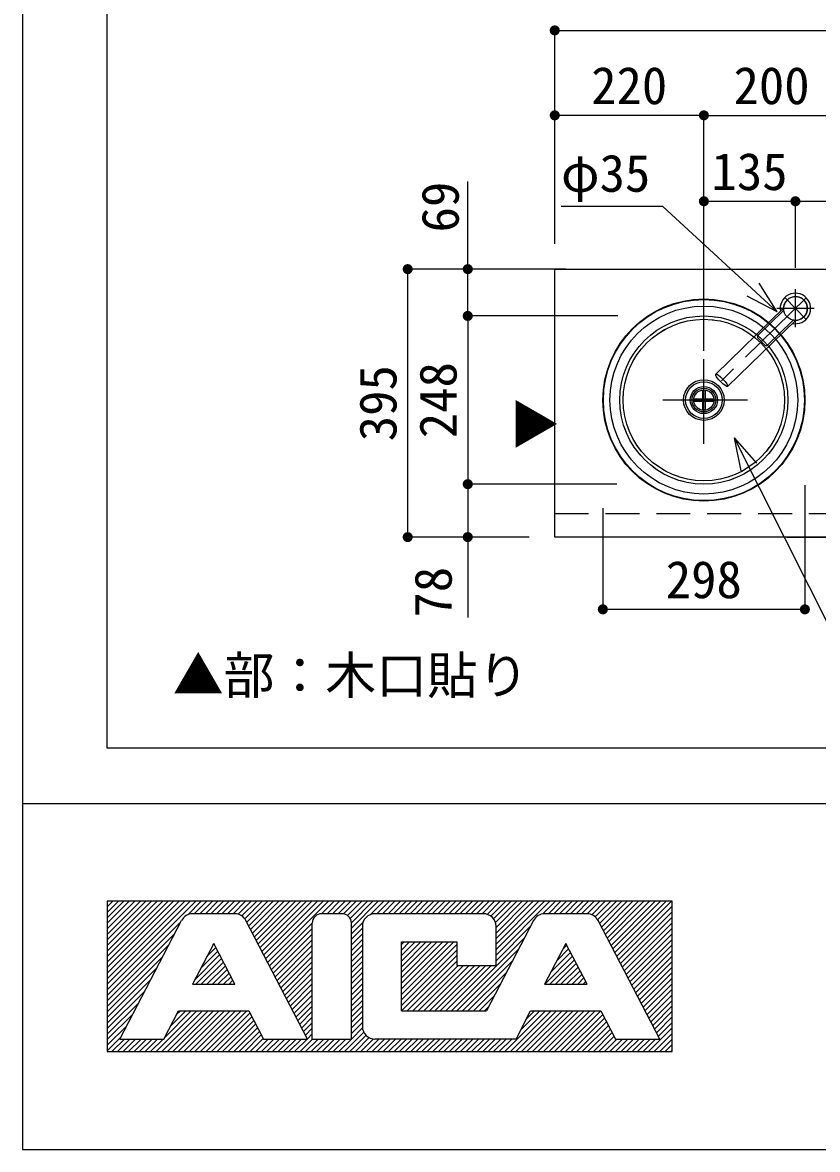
# Model space of a CAD drawing. Units: millimetres on the paper. Extents: x -205 to 195, y -144 to 136.
# Drawn here: x -205 to -158.1, y -143.5 to -77.1 of the extents above; entities that cross this region are included whole.
import ezdxf
from ezdxf.enums import TextEntityAlignment as Align

# ---------------------------------------------------------------- set-up
doc = ezdxf.new("R2010")
doc.units = ezdxf.units.MM
doc.linetypes.add('CHAIN1', pattern=[8, 5, -1, 1, -1])
doc.linetypes.add('DASHED2', pattern=[3, 2, -1])
for name, color, linetype in [('0-0_①\u3000中', 7, 'Continuous'), ('0-1_①\u3000細', 4, 'Continuous'), ('0-9_枠\u3000太', 6, 'Continuous'), ('0-A_枠\u3000中', 7, 'Continuous')]:
    doc.layers.add(name, color=color, linetype=linetype)
doc.styles.add('ＭＳ ゴシック', font='')
doc.styles.get('ＭＳ ゴシック').set_extended_font_data('MS Gothic')

msp = doc.modelspace()

# ---------------------------------------------------------------- hatches: boundary and pattern name
at = {"layer": '0-1_①\u3000細'}
for points in [[(-173.298, -77.517, 1), (-173.898, -77.517, 1)], [(-173.298, -82.527, 1), (-173.898, -82.527, 1)], [(-164.498, -82.527, 1), (-165.098, -82.527, 1)], [(-164.498, -82.527, 1), (-165.098, -82.527, 1)], [(-164.498, -87.594, 1), (-165.098, -87.594, 1)], [(-159.098, -87.594, 1), (-159.698, -87.594, 1)], [(-159.098, -87.594, 1), (-159.698, -87.594, 1)], [(-181.974, -91.594, 1), (-182.574, -91.594, 1)], [(-178.43, -91.594, 1), (-179.03, -91.594, 1)], [(-178.43, -94.354, 1), (-179.03, -94.354, 1)], [(-178.43, -94.354, 1), (-179.03, -94.354, 1)], [(-178.43, -104.274, 1), (-179.03, -104.274, 1)], [(-178.43, -104.274, 1), (-179.03, -104.274, 1)], [(-181.974, -107.394, 1), (-182.574, -107.394, 1)], [(-178.43, -107.394, 1), (-179.03, -107.394, 1)], [(-170.458, -111.655, 1), (-171.058, -111.655, 1)], [(-158.538, -111.655, 1), (-159.138, -111.655, 1)]]:
    msp.add_hatch(color=132, dxfattribs=at).paths.add_polyline_path(points)

# ---------------------------------------------------------------- linework, layer by layer
at = {"layer": '0-0_①\u3000中'}
msp.add_line((-173.598, -91.594), (-156.798, -91.594), dxfattribs=at)
msp.add_lwpolyline([(-156.798, -107.394), (-173.598, -107.394), (-173.598, -91.594)], dxfattribs=at)
for centre, radius in [((-159.398, -93.914), 0.7), ((-164.798, -99.314), 4.96), ((-164.798, -99.314), 4.76)]:
    msp.add_circle(centre, radius, dxfattribs=at)
at = {"layer": '0-1_①\u3000細'}
for p, q in [((-173.598, -90.094), (-173.598, -77.517)), ((-173.598, -77.517), (-156.798, -77.517)), ((-173.598, -90.094), (-173.598, -82.527)), ((-164.798, -82.527), (-173.598, -82.527)), ((-164.798, -96.414), (-164.798, -82.527)), ((-164.798, -82.527), (-156.798, -82.527)), ((-164.798, -96.414), (-164.798, -82.527)), ((-178.73, -94.354), (-178.73, -86.429)), ((-164.798, -92.854), (-164.798, -87.594)), ((-164.798, -87.594), (-159.398, -87.594)), ((-159.398, -91.514), (-159.398, -87.594)), ((-159.398, -91.014), (-159.398, -87.594)), ((-159.398, -87.594), (-153.307, -87.594)), ((-175.098, -91.594), (-182.274, -91.594)), ((-182.274, -107.394), (-182.274, -91.594)), ((-172.952, -91.594), (-178.73, -91.594)), ((-163.298, -91.594), (-145.405, -91.594)), ((-160.473, -94.119), (-161.543, -92.429)), ((-160.473, -94.119), (-162.244, -93.191)), ((-160.098, -93.898), (-164.095, -97.795)), ((-161.61, -95.512), (-160.124, -94.063)), ((-169.956, -94.354), (-178.73, -94.354)), ((-178.73, -94.354), (-178.73, -104.274)), ((-169.87, -94.354), (-178.73, -94.354)), ((-163.397, -98.511), (-159.4, -94.614)), ((-161.052, -96.085), (-159.566, -94.636)), ((-161.612, -95.654), (-161.193, -96.083)), ((-164.878, -98.719), (-164.878, -99.234)), ((-164.718, -98.719), (-164.718, -99.234)), ((-165.393, -99.234), (-164.878, -99.234)), ((-164.878, -99.394), (-165.393, -99.394)), ((-164.878, -99.234), (-164.798, -99.314)), ((-164.798, -99.314), (-164.878, -99.394)), ((-164.878, -99.394), (-164.878, -99.908)), ((-164.718, -99.234), (-164.203, -99.234)), ((-164.203, -99.394), (-164.718, -99.394)), ((-164.718, -99.394), (-164.718, -99.908)), ((-163.021, -101.538), (-161.69, -103.031)), ((-163.021, -101.538), (-162.615, -103.496)), ((-169.956, -104.274), (-178.73, -104.274)), ((-169.927, -104.274), (-178.73, -104.274)), ((-178.73, -104.274), (-178.73, -112.141)), ((-158.838, -104.328), (-158.838, -111.655)), ((-170.758, -105.688), (-170.758, -111.655)), ((-175.098, -107.394), (-182.274, -107.394)), ((-175.098, -107.394), (-178.73, -107.394)), ((-159.897, -107.394), (-145.405, -107.394)), ((-158.838, -111.655), (-170.758, -111.655))]:
    msp.add_line(p, q, dxfattribs=at)
at = {"layer": '0-1_①\u3000細', "linetype": 'CHAIN1'}
for p, q in [((-159.398, -95.018), (-159.398, -92.77)), ((-158.754, -93.285), (-163.819, -98.225)), ((-158.77, -94.558), (-160.026, -93.269)), ((-158.294, -93.914), (-160.502, -93.914)), ((-164.798, -101.894), (-164.798, -96.834)), ((-162.218, -99.314), (-167.378, -99.314))]:
    msp.add_line(p, q, dxfattribs=at)
at = {"layer": '0-1_①\u3000細', "linetype": 'DASHED2'}
msp.add_line((-173.598, -105.994), (-156.798, -105.994), dxfattribs=at)
at = {"layer": '0-1_①\u3000細'}
msp.add_lwpolyline([(-200, -63.357), (-116.996, -63.357), (-116.996, -119.841), (-200, -119.841)], close=True, dxfattribs=at)
for points in [[(-160.473, -94.119), (-167.227, -87.894), (-173.227, -87.894)], [(-164.718, -99.394), (-164.798, -99.314), (-164.718, -99.234)], [(-163.021, -101.538), (-155.664, -116.153), (-120.204, -116.153)]]:
    msp.add_lwpolyline(points, dxfattribs=at)
for radius in [5.959, 5.93, 5.54, 1.2, 1.2, 1.08, 0.8, 0.8, 0.7, 0.6]:
    msp.add_circle((-164.798, -99.314), radius, dxfattribs=at)
at = {"layer": '0-1_①\u3000細', "linetype": 'DASHED2'}
for radius in [4.96, 4.76]:
    msp.add_circle((-164.798, -99.314), radius, dxfattribs=at)
at = {"layer": '0-1_①\u3000細'}
for centre, radius, start, end in [((-159.398, -93.914), 0.9, 258.02983, 190.53186), ((-159.398, -93.914), 0.7, 262.96428, 185.59741), ((-160.194, -93.992), 0.1, 314.28084, 5.59741), ((-159.496, -94.708), 0.1, 82.96428, 134.28084), ((-161.541, -95.584), 0.1, 134.28084, 224.28084), ((-161.122, -96.013), 0.1, 224.28084, 314.28084)]:
    msp.add_arc(centre, radius, start, end, dxfattribs=at)
msp.add_ellipse((-163.746, -98.153), major_axis=(-0.349, 0.358), ratio=0.204957, dxfattribs=at)
at = {"layer": '0-9_枠\u3000太'}
for p, q in [((-205, 136.5), (-205, -143.5)), ((-205, -123.092), (195, -123.092)), ((-205, -143.5), (195, -143.5))]:
    msp.add_line(p, q, dxfattribs=at)
at = {"layer": '0-A_枠\u3000中'}
for p, q in [((-200, -129.187), (-199.677, -128.864)), ((-200, -129.519), (-199.344, -128.864)), ((-200, -129.843), (-199.021, -128.864)), ((-200, -130.166), (-198.698, -128.864)), ((-200, -130.498), (-198.366, -128.864)), ((-200, -130.821), (-198.042, -128.864)), ((-200, -131.144), (-197.719, -128.864)), ((-200, -131.477), (-197.387, -128.864)), ((-200, -131.8), (-197.064, -128.864)), ((-200, -132.132), (-196.731, -128.864)), ((-200, -132.456), (-196.408, -128.864)), ((-200, -132.779), (-196.085, -128.864)), ((-200, -133.111), (-195.752, -128.864)), ((-200, -133.434), (-195.429, -128.864)), ((-200, -133.758), (-195.106, -128.864)), ((-200, -134.09), (-194.774, -128.864)), ((-195.245, -129.658), (-194.451, -128.864)), ((-194.866, -129.602), (-194.127, -128.864)), ((-194.534, -129.602), (-193.795, -128.864)), ((-194.21, -129.602), (-193.472, -128.864)), ((-193.887, -129.602), (-193.149, -128.864)), ((-193.555, -129.602), (-192.816, -128.864)), ((-193.232, -129.602), (-192.493, -128.864)), ((-192.899, -129.602), (-192.161, -128.864)), ((-192.576, -129.602), (-191.837, -128.864)), ((-192.281, -129.63), (-191.514, -128.864)), ((-192.059, -129.732), (-191.182, -128.864)), ((-191.893, -129.898), (-190.859, -128.864)), ((-191.763, -130.101), (-190.535, -128.864)), ((-191.653, -130.313), (-190.203, -128.864)), ((-191.542, -130.526), (-189.88, -128.864)), ((-191.431, -130.738), (-189.557, -128.864)), ((-191.32, -130.96), (-189.224, -128.864)), ((-191.209, -131.172), (-188.901, -128.864)), ((-191.099, -131.385), (-188.578, -128.864)), ((-190.988, -131.597), (-188.245, -128.864)), ((-190.877, -131.819), (-187.922, -128.864)), ((-190.757, -132.031), (-187.59, -128.864)), ((-190.646, -132.243), (-187.267, -128.864)), ((-190.535, -132.465), (-186.943, -128.864)), ((-187.35, -129.602), (-186.611, -128.864)), ((-187.027, -129.602), (-186.288, -128.864)), ((-186.703, -129.602), (-185.965, -128.864)), ((-186.371, -129.602), (-185.632, -128.864)), ((-186.057, -129.612), (-185.309, -128.864)), ((-185.826, -129.704), (-184.986, -128.864)), ((-185.669, -129.879), (-184.653, -128.864)), ((-185.595, -130.129), (-184.33, -128.864)), ((-185.595, -130.452), (-184.007, -128.864)), ((-184.46, -129.649), (-183.675, -128.864)), ((-184.09, -129.602), (-183.352, -128.864)), ((-183.767, -129.602), (-183.028, -128.864)), ((-183.435, -129.602), (-182.696, -128.864)), ((-183.111, -129.602), (-182.373, -128.864)), ((-182.779, -129.602), (-182.04, -128.864)), ((-182.456, -129.602), (-181.717, -128.864)), ((-182.133, -129.602), (-181.394, -128.864)), ((-181.8, -129.602), (-181.062, -128.864)), ((-181.477, -129.602), (-180.738, -128.864)), ((-181.154, -129.602), (-180.415, -128.864)), ((-180.821, -129.602), (-180.083, -128.864)), ((-180.498, -129.602), (-179.76, -128.864)), ((-180.175, -129.602), (-179.436, -128.864)), ((-179.843, -129.602), (-179.104, -128.864)), ((-179.519, -129.602), (-178.781, -128.864)), ((-179.196, -129.602), (-178.458, -128.864)), ((-178.864, -129.602), (-178.125, -128.864)), ((-178.541, -129.602), (-177.802, -128.864)), ((-178.208, -129.602), (-177.47, -128.864)), ((-177.885, -129.602), (-177.146, -128.864)), ((-177.59, -129.639), (-176.823, -128.864)), ((-177.377, -129.741), (-176.491, -128.864)), ((-177.211, -129.907), (-176.168, -128.864)), ((-177.1, -130.12), (-175.844, -128.864)), ((-177.063, -130.415), (-175.512, -128.864)), ((-177.063, -130.738), (-175.189, -128.864)), ((-177.063, -131.061), (-174.866, -128.864)), ((-177.063, -131.394), (-174.533, -128.864)), ((-177.063, -131.717), (-174.21, -128.864)), ((-177.063, -132.04), (-173.887, -128.864)), ((-174.302, -129.612), (-173.554, -128.864)), ((-173.97, -129.602), (-173.231, -128.864)), ((-173.647, -129.602), (-172.908, -128.864)), ((-173.314, -129.602), (-172.576, -128.864)), ((-172.991, -129.602), (-172.252, -128.864)), ((-172.659, -129.602), (-171.92, -128.864)), ((-172.336, -129.602), (-171.597, -128.864)), ((-172.012, -129.602), (-171.274, -128.864)), ((-171.68, -129.602), (-170.941, -128.864)), ((-171.412, -129.658), (-170.618, -128.864)), ((-171.209, -129.787), (-170.295, -128.864)), ((-171.071, -129.963), (-169.963, -128.864)), ((-170.951, -130.175), (-169.639, -128.864)), ((-170.84, -130.387), (-169.316, -128.864)), ((-170.729, -130.609), (-168.984, -128.864)), ((-170.618, -130.821), (-168.661, -128.864)), ((-170.507, -131.034), (-168.337, -128.864)), ((-170.397, -131.246), (-168.005, -128.864)), ((-170.276, -131.468), (-167.682, -128.864)), ((-170.166, -131.68), (-167.349, -128.864)), ((-170.055, -131.892), (-167.026, -128.864)), ((-169.944, -132.105), (-166.703, -128.864)), ((-169.833, -132.326), (-166.666, -129.159)), ((-169.722, -132.539), (-166.666, -129.482)), ((-200, -134.413), (-195.66, -130.073)), ((-199.261, -136.989), (-195.623, -129.999)), ((-192.474, -129.602), (-194.968, -129.602)), ((-188.181, -136.989), (-191.819, -129.999)), ((-190.425, -132.677), (-187.904, -130.156)), ((-187.904, -136.989), (-187.904, -130.156)), ((-186.149, -129.602), (-187.35, -129.602)), ((-185.595, -130.784), (-184.903, -130.092)), ((-185.595, -136.989), (-185.595, -130.156)), ((-177.802, -129.602), (-184.21, -129.602)), ((-174.847, -129.999), (-177.617, -135.327)), ((-171.698, -129.602), (-174.192, -129.602)), ((-167.405, -136.989), (-171.043, -129.999)), ((-169.612, -132.751), (-166.666, -129.806)), ((-169.501, -132.964), (-166.666, -130.138)), ((-200, -134.736), (-196.02, -130.757)), ((-190.314, -132.89), (-187.904, -130.48)), ((-190.203, -133.102), (-187.904, -130.803)), ((-185.595, -131.108), (-184.949, -130.461)), ((-185.595, -131.431), (-184.949, -130.784)), ((-184.949, -130.341), (-184.949, -136.251)), ((-177.063, -132.373), (-175.013, -130.323)), ((-177.063, -132.65), (-177.063, -130.341)), ((-169.39, -133.185), (-166.666, -130.461)), ((-169.279, -133.398), (-166.666, -130.784)), ((-200, -135.069), (-196.371, -131.44)), ((-193.776, -131.458), (-193.703, -131.385)), ((-190.092, -133.324), (-187.904, -131.135)), ((-189.981, -133.536), (-187.904, -131.458)), ((-185.595, -131.763), (-184.949, -131.117)), ((-185.595, -132.086), (-184.949, -131.44)), ((-182.641, -131.421), (-182.484, -131.265)), ((-182.641, -131.745), (-182.16, -131.265)), ((-182.641, -132.068), (-181.837, -131.265)), ((-182.641, -132.4), (-181.505, -131.265)), ((-182.641, -132.723), (-181.182, -131.265)), ((-182.641, -133.047), (-180.858, -131.265)), ((-182.641, -133.379), (-180.526, -131.265)), ((-182.641, -133.702), (-180.203, -131.265)), ((-182.641, -134.035), (-179.87, -131.265)), ((-182.641, -134.358), (-179.547, -131.265)), ((-182.641, -134.681), (-179.372, -131.412)), ((-179.695, -135.327), (-175.364, -131.006)), ((-173.13, -131.699), (-172.89, -131.458)), ((-169.159, -133.61), (-166.666, -131.117)), ((-169.048, -133.822), (-166.666, -131.44)), ((-200, -135.392), (-196.731, -132.123)), ((-194.838, -133.499), (-193.37, -132.022)), ((-194.487, -132.816), (-193.481, -131.809)), ((-194.137, -132.142), (-193.592, -131.597)), ((-189.871, -133.748), (-187.904, -131.782)), ((-189.76, -133.961), (-187.904, -132.114)), ((-185.595, -132.419), (-184.949, -131.772)), ((-185.595, -132.742), (-184.949, -132.096)), ((-182.641, -135.013), (-179.372, -131.745)), ((-182.631, -135.327), (-179.372, -132.068)), ((-179.372, -135.327), (-175.724, -131.68)), ((-174.192, -133.748), (-172.548, -132.105)), ((-173.841, -133.065), (-172.659, -131.892)), ((-173.481, -132.382), (-172.779, -131.671)), ((-168.938, -134.044), (-166.666, -131.763)), ((-168.827, -134.256), (-166.666, -132.096)), ((-200, -135.715), (-197.082, -132.797)), ((-194.774, -133.758), (-193.259, -132.243)), ((-194.451, -133.758), (-193.149, -132.456)), ((-194.118, -133.758), (-193.028, -132.668)), ((-193.795, -133.758), (-192.918, -132.88)), ((-189.64, -134.182), (-187.904, -132.437)), ((-189.529, -134.395), (-187.904, -132.76)), ((-185.595, -133.065), (-184.949, -132.419)), ((-185.595, -133.398), (-184.949, -132.751)), ((-182.308, -135.327), (-179.372, -132.391)), ((-181.976, -135.327), (-179.298, -132.65)), ((-181.653, -135.327), (-178.975, -132.65)), ((-181.329, -135.327), (-178.651, -132.65)), ((-180.997, -135.327), (-178.319, -132.65)), ((-180.674, -135.327), (-177.996, -132.65)), ((-180.351, -135.327), (-177.673, -132.65)), ((-180.018, -135.327), (-177.34, -132.65)), ((-179.039, -135.327), (-176.075, -132.363)), ((-173.878, -133.758), (-172.437, -132.317)), ((-173.554, -133.758), (-172.326, -132.53)), ((-173.231, -133.758), (-172.216, -132.751)), ((-168.716, -134.469), (-166.666, -132.419)), ((-168.605, -134.681), (-166.666, -132.751)), ((-200, -136.048), (-197.433, -133.481)), ((-193.472, -133.758), (-192.807, -133.102)), ((-193.139, -133.758), (-192.696, -133.314)), ((-192.816, -133.758), (-192.585, -133.527)), ((-189.418, -134.607), (-187.904, -133.093)), ((-189.307, -134.82), (-187.904, -133.416)), ((-185.595, -133.721), (-184.949, -133.074)), ((-185.595, -134.044), (-184.949, -133.398)), ((-178.716, -135.327), (-176.426, -133.047)), ((-172.899, -133.758), (-172.105, -132.964)), ((-172.576, -133.758), (-171.994, -133.176)), ((-172.243, -133.758), (-171.883, -133.388)), ((-168.494, -134.903), (-166.666, -133.074)), ((-168.384, -135.115), (-166.666, -133.398)), ((-200, -136.371), (-197.793, -134.164)), ((-192.484, -133.758), (-192.474, -133.739)), ((-189.196, -135.041), (-187.904, -133.739)), ((-189.086, -135.253), (-187.904, -134.072)), ((-185.595, -134.376), (-184.949, -133.73)), ((-185.595, -134.699), (-184.949, -134.053)), ((-178.384, -135.327), (-176.786, -133.721)), ((-171.92, -133.758), (-171.772, -133.601)), ((-168.273, -135.327), (-166.666, -133.73)), ((-168.153, -135.54), (-166.666, -134.053)), ((-200, -136.703), (-198.144, -134.847)), ((-188.975, -135.466), (-187.904, -134.395)), ((-188.864, -135.678), (-187.904, -134.727)), ((-185.595, -135.023), (-184.949, -134.376)), ((-185.595, -135.355), (-184.949, -134.709)), ((-178.061, -135.327), (-177.137, -134.404)), ((-168.042, -135.761), (-166.666, -134.376)), ((-167.931, -135.974), (-166.666, -134.709)), ((-200, -137.026), (-198.495, -135.521)), ((-197.11, -137.728), (-194.709, -135.327)), ((-196.787, -137.728), (-194.386, -135.327)), ((-196.611, -136.906), (-195.041, -135.327)), ((-196.454, -137.728), (-194.053, -135.327)), ((-196.26, -136.223), (-195.365, -135.327)), ((-196.131, -137.728), (-193.73, -135.327)), ((-195.919, -135.549), (-195.688, -135.327)), ((-195.808, -137.728), (-193.407, -135.327)), ((-195.475, -137.728), (-193.075, -135.327)), ((-195.152, -137.728), (-192.751, -135.327)), ((-194.829, -137.728), (-192.428, -135.327)), ((-194.497, -137.728), (-192.096, -135.327)), ((-194.173, -137.728), (-191.773, -135.327)), ((-193.85, -137.728), (-191.579, -135.466)), ((-188.753, -135.9), (-187.904, -135.05)), ((-188.642, -136.112), (-187.904, -135.374)), ((-185.595, -135.678), (-184.949, -135.032)), ((-185.595, -136.001), (-184.949, -135.355)), ((-182.641, -135.327), (-177.617, -135.327)), ((-177.737, -135.327), (-177.488, -135.078)), ((-176.546, -137.728), (-174.145, -135.327)), ((-176.214, -137.728), (-173.813, -135.327)), ((-175.891, -137.728), (-173.49, -135.327)), ((-175.614, -136.472), (-174.469, -135.327)), ((-175.567, -137.728), (-173.167, -135.327)), ((-175.263, -135.798), (-174.801, -135.327)), ((-175.235, -137.728), (-172.834, -135.327)), ((-174.912, -137.728), (-172.511, -135.327)), ((-174.589, -137.728), (-172.188, -135.327)), ((-174.256, -137.728), (-171.855, -135.327)), ((-173.933, -137.728), (-171.532, -135.327)), ((-173.61, -137.728), (-171.209, -135.327)), ((-173.277, -137.728), (-170.877, -135.327)), ((-172.954, -137.728), (-170.766, -135.54)), ((-167.82, -136.186), (-166.666, -135.032)), ((-167.709, -136.399), (-166.666, -135.355)), ((-200, -137.35), (-198.855, -136.205)), ((-193.518, -137.728), (-191.468, -135.678)), ((-193.195, -137.728), (-191.357, -135.891)), ((-192.872, -137.728), (-191.246, -136.103)), ((-188.522, -136.325), (-187.904, -135.706)), ((-188.412, -136.537), (-187.904, -136.029)), ((-185.595, -136.334), (-184.949, -135.687)), ((-185.595, -136.657), (-184.949, -136.011)), ((-172.631, -137.728), (-170.655, -135.752)), ((-172.299, -137.728), (-170.544, -135.974)), ((-171.975, -137.728), (-170.433, -136.186)), ((-167.599, -136.62), (-166.666, -135.687)), ((-167.488, -136.833), (-166.666, -136.011)), ((-192.539, -137.728), (-191.136, -136.325)), ((-192.216, -137.728), (-191.025, -136.537)), ((-191.893, -137.728), (-190.914, -136.749)), ((-188.301, -136.759), (-187.904, -136.352)), ((-188.19, -136.971), (-187.904, -136.685)), ((-186.011, -137.728), (-184.866, -136.583)), ((-185.688, -137.728), (-184.737, -136.777)), ((-171.643, -137.728), (-170.313, -136.399)), ((-171.32, -137.728), (-170.203, -136.611)), ((-170.997, -137.728), (-170.092, -136.823)), ((-168.06, -137.728), (-166.666, -136.334)), ((-167.728, -137.728), (-166.666, -136.666)), ((-200, -137.682), (-199.206, -136.888)), ((-199.723, -137.728), (-198.984, -136.989)), ((-199.4, -137.728), (-198.661, -136.989)), ((-199.067, -137.728), (-198.329, -136.989)), ((-198.744, -137.728), (-198.006, -136.989)), ((-198.421, -137.728), (-197.682, -136.989)), ((-198.089, -137.728), (-197.35, -136.989)), ((-197.765, -137.728), (-197.027, -136.989)), ((-197.442, -137.728), (-196.704, -136.989)), ((-191.56, -137.728), (-190.794, -136.962)), ((-191.237, -137.728), (-190.498, -136.989)), ((-190.905, -137.728), (-190.166, -136.989)), ((-190.582, -137.728), (-189.843, -136.989)), ((-190.258, -137.728), (-189.52, -136.989)), ((-189.926, -137.728), (-189.187, -136.989)), ((-189.603, -137.728), (-188.864, -136.989)), ((-189.28, -137.728), (-188.541, -136.989)), ((-188.947, -137.728), (-188.208, -136.989)), ((-188.624, -137.728), (-187.885, -136.989)), ((-188.301, -137.728), (-187.562, -136.989)), ((-187.968, -137.728), (-187.23, -136.989)), ((-187.904, -136.989), (-185.595, -136.989)), ((-187.645, -137.728), (-186.907, -136.989)), ((-187.322, -137.728), (-186.583, -136.989)), ((-186.99, -137.728), (-186.251, -136.989)), ((-186.666, -137.728), (-185.928, -136.989)), ((-185.355, -137.728), (-184.543, -136.906)), ((-185.032, -137.728), (-184.284, -136.98)), ((-184.709, -137.728), (-183.97, -136.989)), ((-184.376, -137.728), (-183.638, -136.989)), ((-175.881, -136.989), (-184.21, -136.989)), ((-184.053, -137.728), (-183.315, -136.989)), ((-183.73, -137.728), (-182.991, -136.989)), ((-183.398, -137.728), (-182.659, -136.989)), ((-183.074, -137.728), (-182.336, -136.989)), ((-182.751, -137.728), (-182.013, -136.989)), ((-182.419, -137.728), (-181.68, -136.989)), ((-182.096, -137.728), (-181.357, -136.989)), ((-181.773, -137.728), (-181.034, -136.989)), ((-181.44, -137.728), (-180.701, -136.989)), ((-181.117, -137.728), (-180.378, -136.989)), ((-180.785, -137.728), (-180.046, -136.989)), ((-180.461, -137.728), (-179.723, -136.989)), ((-180.138, -137.728), (-179.399, -136.989)), ((-179.806, -137.728), (-179.067, -136.989)), ((-179.483, -137.728), (-178.744, -136.989)), ((-179.159, -137.728), (-178.421, -136.989)), ((-178.827, -137.728), (-178.088, -136.989)), ((-178.504, -137.728), (-177.765, -136.989)), ((-178.181, -137.728), (-177.442, -136.989)), ((-177.848, -137.728), (-177.109, -136.989)), ((-177.525, -137.728), (-176.786, -136.989)), ((-177.202, -137.728), (-176.463, -136.989)), ((-176.869, -137.728), (-176.131, -136.989)), ((-170.664, -137.728), (-169.926, -136.989)), ((-170.341, -137.728), (-169.602, -136.989)), ((-170.018, -137.728), (-169.279, -136.989)), ((-169.686, -137.728), (-168.947, -136.989)), ((-169.362, -137.728), (-168.624, -136.989)), ((-169.039, -137.728), (-168.3, -136.989)), ((-168.707, -137.728), (-167.968, -136.989)), ((-168.384, -137.728), (-167.645, -136.989)), ((-167.405, -137.728), (-166.666, -136.989)), ((-167.082, -137.728), (-166.666, -137.313)), ((-166.749, -137.728), (-166.666, -137.645))]:
    msp.add_line(p, q, dxfattribs=at)
for points in [[(-166.666, -128.864), (-200, -128.864), (-200, -137.728), (-166.666, -137.728)], [(-193.721, -131.348), (-194.977, -133.758), (-192.465, -133.758)], [(-172.945, -131.348), (-174.201, -133.758), (-171.689, -133.758)]]:
    msp.add_lwpolyline(points, close=True, dxfattribs=at)
for points in [[(-182.641, -135.327), (-182.641, -131.265), (-179.372, -131.265), (-179.372, -132.65), (-177.063, -132.65)], [(-199.261, -136.989), (-196.657, -136.989), (-195.799, -135.327), (-191.653, -135.327), (-190.785, -136.989), (-188.181, -136.989)], [(-175.881, -136.989), (-175.023, -135.327), (-170.877, -135.327), (-170.009, -136.989), (-167.405, -136.989)], [(-186.334, -137.728), (-185.595, -136.989), (-184.94, -136.325)]]:
    msp.add_lwpolyline(points, dxfattribs=at)
for centre, radius, start, end in [((-194.968, -130.341), 0.739, 90.01167, 152.46407), ((-192.474, -130.341), 0.739, 27.50197, 90.01167), ((-187.35, -130.156), 0.554, 90.01167, 180.02334), ((-186.149, -130.156), 0.554, 0, 90.01167), ((-184.21, -130.341), 0.739, 90.01167, 180.02334), ((-177.802, -130.341), 0.739, 0, 90.01167), ((-174.192, -130.341), 0.739, 90.01167, 152.46407), ((-171.698, -130.341), 0.739, 27.50197, 90.01167), ((-184.21, -136.251), 0.739, 180.02334, 269.97771)]:
    msp.add_arc(centre, radius, start, end, dxfattribs=at)

# ---------------------------------------------------------------- texts
at = {"layer": '0-1_①\u3000細', "style": 'ＭＳ ゴシック'}
for s, p in [('220', (-171.448, -82.527)), ('200', (-163.048, -82.527)), ('φ35', (-173.227, -87.694)), ('135', (-164.348, -87.594)), ('298', (-167.048, -111.655)), ('▲部：木口貼り', (-196.134, -117.303))]:
    msp.add_text(s, height=2.199, dxfattribs=at).set_placement(p, align=Align.BOTTOM_LEFT)
for s, rotation, p in [('69', 90, (-178.601, -89.429)), ('395', 90, (-182.274, -101.744)), ('248', 90, (-178.73, -101.564)), ('▲', 270, (-176.598, -99.22)), ('78', 90, (-179.018, -112.141))]:
    msp.add_text(s, height=2.199, rotation=rotation, dxfattribs=at).set_placement(p, align=Align.BOTTOM_LEFT)

doc.saveas('drawing.dxf')
